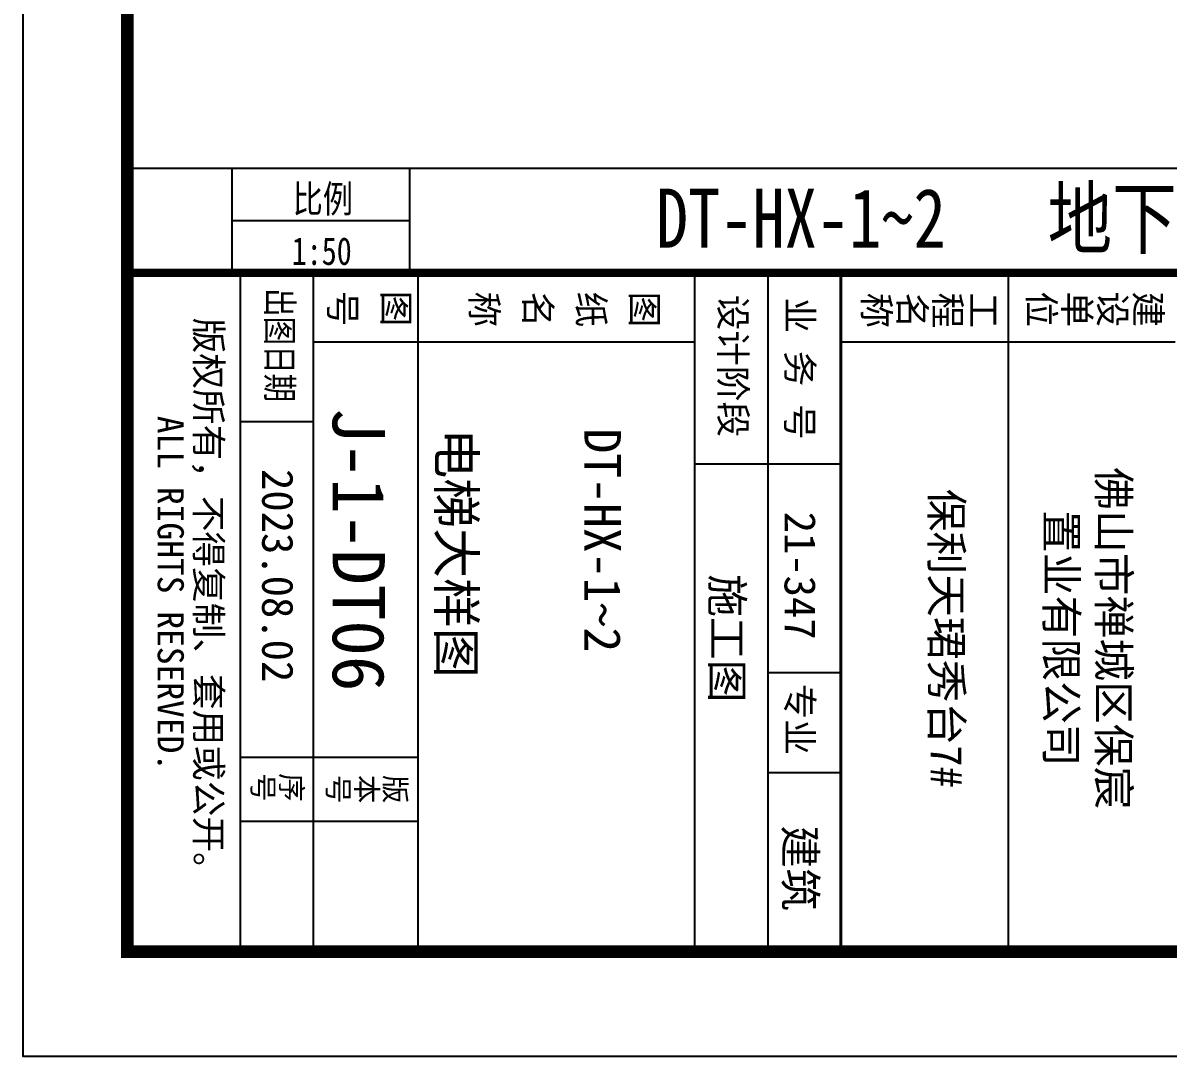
# Model space of a CAD drawing. Header units: millimetres. Extents: x 434053 to 1059003, y -2417481 to 936527.
# Drawn here: x 528801 to 534281, y -1957326 to -1952380 of the extents above; entities that cross this region are included whole.
import ezdxf
from ezdxf.enums import TextEntityAlignment as Align

# ---------------------------------------------------------------- set-up
doc = ezdxf.new("R2010")
doc.units = ezdxf.units.MM
doc.header["$LTSCALE"] = 1000
doc.header["$MEASUREMENT"] = 0
for name, color, linetype in [('A-ANNO-TTLB', 7, 'Continuous'), ('PUB_TEXT', 7, 'Continuous'), ('TITEXT', 7, 'Continuous'), ('TITLIN', 7, 'Continuous'), ('X1', 7, 'Continuous'), ('图框层', 3, 'Continuous')]:
    doc.layers.add(name, color=color, linetype=linetype)
doc.styles.add('ACHT', font='simhei.ttf')
doc.styles.add('TITLE', font='simhei.ttf')
doc.styles.add('TITXH', font='')
doc.styles.add('TITXV', font='', dxfattribs={"width": 0.8})
doc.styles.add('宋体', font='', dxfattribs={"width": 0.8})
doc.styles.get('TITXH').set_extended_font_data('@SimSun')
doc.styles.get('TITXV').set_extended_font_data('SimSun')
doc.styles.get('宋体').set_extended_font_data('SimSun')

# ---------------------------------------------------------------- blocks, each defined once
blk = doc.blocks.new('asdgdfgsghfdjfh')
at = {"layer": '图框层', "style": 'TITXV'}
for s, p in [('佛山市禅城区保宸', (-30, 92)), ('置业有限公司', (-30, 87)), ('保利天珺秀台7#', (-30, 76)), ('21-347', (-36, 62)), ('建筑', (-8, 62)), ('施工图', (-30, 55)), ('2023.08.02', (-36, 12))]:
    blk.add_text(s, height=3, dxfattribs=at).set_placement(p, align=Align.BOTTOM_CENTER)
blk = doc.blocks.new('asdfgafg21GZ_LABEL2')
at = {"layer": 'TITLIN'}
for p, q in [((-58.36, 100.29), (-58.36, 68.29)), ((-65, 84.29), (0, 84.29)), ((-46.68, 68.29), (-46.68, 54.29)), ((-26.7, 68.29), (-26.7, 61.29)), ((-17.13, 68.29), (-17.13, 61.29)), ((-65, 61.29), (0, 61.29)), ((-65, 54.29), (0, 54.29)), ((-58.36, 54.29), (-58.36, 17.79)), ((-65, 27.79), (0, 27.79)), ((-18.58, 27.79), (-18.58, 10.79)), ((-12.47, 27.79), (-12.47, 10.79)), ((-65, 17.79), (0, 17.79)), ((-50.73, 17.79), (-50.73, 10.79)), ((-65, 10.79), (0, 10.79))]:
    blk.add_line(p, q, dxfattribs=at)
for points, const_width in [([(-65, 224.12), (-65, 0)], 0.8), ([(-65, 68.29), (0, 68.29)], 0.3)]:
    blk.add_lwpolyline(points, dxfattribs=dict(at, const_width=const_width))
at = {"layer": 'TITEXT', "style": 'TITXH'}
for s, height, p in [('建设单位', 2.5, (-62.8, 99.46)), ('工程名称', 2.5, (-62.69, 83.68)), ('图 纸 名 称', 2.5, (-62.79, 51.25)), ('图 号', 2.5, (-62.87, 27.48)), ('版本号', 2, (-16.59, 27.04)), ('序号', 2, (-16.76, 17.12))]:
    blk.add_text(s, height=height, rotation=270, dxfattribs=at).set_placement(p)
at = {"layer": 'TITEXT'}
for s, style, p in [('业 务 号', 'TITXV', (-62.64, 63.11)), ('专业', 'TITXV', (-25.66, 63.1)), ('设计阶段', 'TITXV', (-62.9, 56.72)), ('版权所有，不得复制、套用或公开。', 'TITLE', (-60.69, 6.53)), ('ALL RIGHTS RESERVED.', 'TITLE', (-51.3, 2.9))]:
    blk.add_text(s, height=2.5, dxfattribs=dict(at, style=style)).set_placement(p)
at = {"layer": 'TITEXT', "style": 'TITXV', "width": 0.8}
blk.add_text('出图日期', height=2.5, dxfattribs=at).set_placement((-63.52, 13.34))
blk = doc.blocks.new('asdfgafgA$C15443CC7')
at = {"layer": 'A-ANNO-TTLB'}
blk.add_lwpolyline([(52200, 0), (209850, 0), (209850, 89100), (52200, 89100)], close=True, dxfattribs=at)
at = {"layer": 'A-ANNO-TTLB', "const_width": 180}
blk.add_lwpolyline([(55950, 1500), (208350, 1500), (208350, 87600), (55950, 87600)], close=True, dxfattribs=at)
at = {"layer": '图框层', "xscale": 150.0000000300889, "yscale": 150.0000000300889, "zscale": 150.0000000300889}
blk.add_blockref('asdfgafg21GZ_LABEL2', (208350, 1500), dxfattribs=at)
blk = doc.blocks.new('asdfadfsdhg')
at = {"xscale": 0.3333333333333333, "yscale": 0.3333333333333333, "zscale": 0.3333333333333333, "rotation": 270}
blk.add_blockref('asdfgafgA$C15443CC7', (0, 69950), dxfattribs=at)
at = {"layer": '图框层', "xscale": 50, "yscale": 50, "zscale": 50, "rotation": 270}
blk.add_blockref('asdgdfgsghfdjfh', (500, 500), dxfattribs=at)
blk = doc.blocks.new('adfgfsfgj')
for p, q in [((0, 500), (14325, 500)), ((500, 500), (500, 0)), ((1350, 500), (1350, 0)), ((500, 250), (1350, 250))]:
    blk.add_line(p, q)
blk.add_lwpolyline([(0, 14820), (14325, 14820), (14325, 0), (0, 0)], close=True)
at = {"layer": 'PUB_TEXT', "style": '宋体', "width": 0.8}
for s, p in [('比例', (791.2, 287.5)), ('1:50', (786.2, 37.5))]:
    blk.add_text(s, height=132.17, dxfattribs=at).set_placement(p)

msp = doc.modelspace()

# ---------------------------------------------------------------- block references
for name, p in [('asdfadfsdhg', (528800.9, -1957326.3)), ('adfgfsfgj', (529300.9, -1953576.3))]:
    msp.add_blockref(name, p)

# ---------------------------------------------------------------- texts
at = {"layer": 'PUB_TEXT', "color": 2, "style": '宋体', "width": 0.8}
for s, p in [('DT-HX-1~2', (531830.1, -1953456.5)), ('地下三层平面', (533704.6, -1953456.5))]:
    msp.add_text(s, height=283.23, dxfattribs=at).set_placement(p)
at = {"layer": 'X1', "color": 2, "style": 'ACHT'}
msp.add_text('J-1-DT06', height=250, rotation=270, dxfattribs=at).set_placement((530283.4, -1954219.9))
at = {"layer": 'X1', "style": 'ACHT'}
for s, p in [('电梯大样图', (530787.8, -1954321.5)), ('DT-HX-1~2', (531487.8, -1954321.5))]:
    msp.add_text(s, height=175, rotation=270, dxfattribs=at).set_placement(p)

doc.saveas('drawing.dxf')
